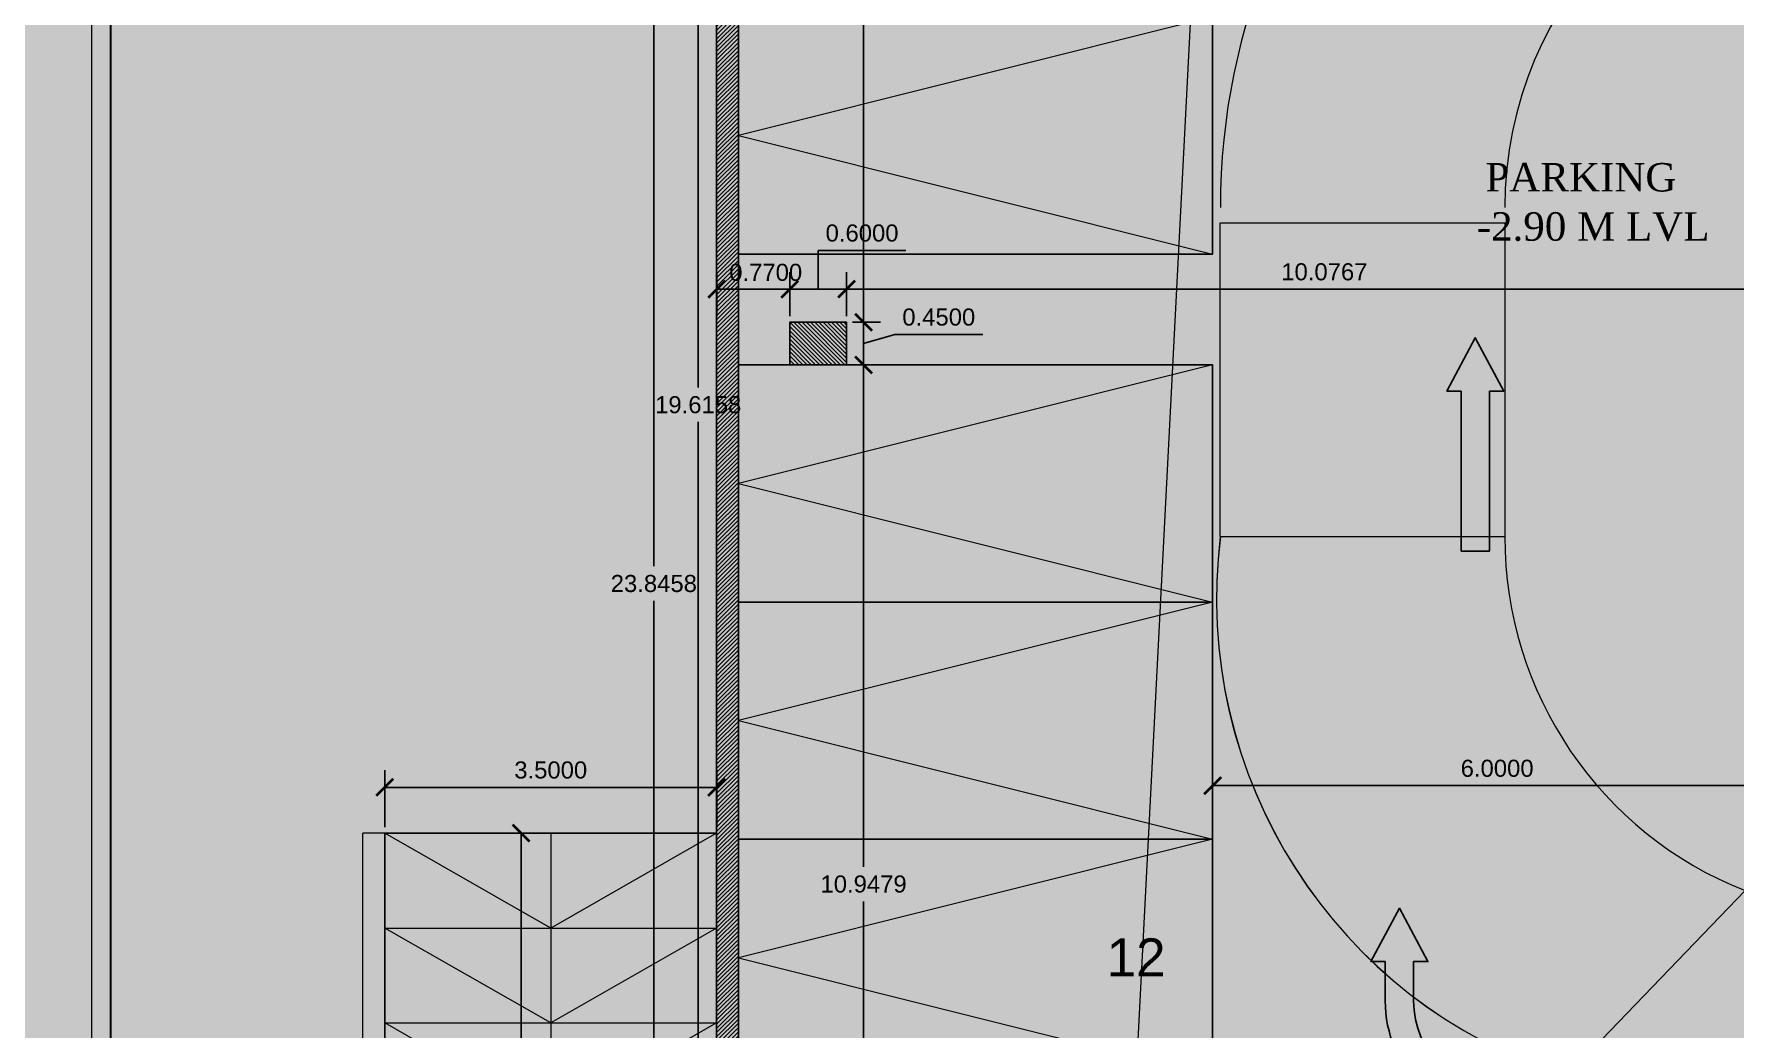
# Model space of a CAD drawing. Header units: metres. Extents: x -1560916 to -1560612, y 43591 to 43809.
# Drawn here: x -1560857.57 to -1560839.63, y 43699.04 to 43709.53 of the extents above; entities that cross this region are included whole.
import ezdxf

# ---------------------------------------------------------------- set-up
doc = ezdxf.new("R2010")
doc.units = ezdxf.units.M
doc.header["$LTSCALE"] = 750
doc.header["$MEASUREMENT"] = 0
doc.header["$PDMODE"] = 35
doc.header["$PDSIZE"] = 50
doc.linetypes.add('HIDDEN', pattern=[0.375, 0.25, -0.125])
doc.layers.get('0').update_dxf_attribs({"lineweight": 5})
doc.layers.get('Defpoints').update_dxf_attribs({"lineweight": 0})
for name, color, linetype, lineweight in [('AR_DIM WRK', 3, 'Continuous', 13), ('AR_DRIVE WAY', 173, 'Continuous', 9), ('AR_WIN', 12, 'Continuous', 13), ('CAR', 6, 'Continuous', 13), ('column', 242, 'Continuous', 25), ('DIM-1', 8, 'Continuous', 18), ('ED', 30, 'Continuous', 0), ('HAT', 8, 'Continuous', 5), ('ramp', 32, 'Continuous', 13), ('TWO WHEELER', 8, 'Continuous', 13), ('wall', 7, 'Continuous', 30)]:
    doc.layers.add(name, color=color, linetype=linetype, lineweight=lineweight)
doc.layers.add('DRIVEWAY', color=6, linetype='Continuous')
doc.layers.add('norms', color=4, linetype='Continuous')
doc.layers.add('PARKING_SLOT', color=30, linetype='Continuous', plot=False)
doc.styles.add('RS1', font='romans.shx', dxfattribs={"width": 0.75})
doc.styles.get("Standard").update_dxf_attribs({"font": 'arial.ttf'})
doc.styles.add('style4', font='BOOKOS.TTF', dxfattribs={"height": 300})
doc.dimstyles.new('DIM-100', dxfattribs={"dimtxt": 200, "dimasz": 100, "dimexe": 25, "dimexo": 25, "dimgap": 35, "dimtad": 1, "dimdec": 0, "dimrnd": 5, "dimzin": 0, "dimdsep": 46, "dimtxsty": 'RS1', "dimblk": 'ARCHTICK', "dimcen": 100, "dimdle": 25, "dimclrd": 8, "dimclre": 8, "dimclrt": 4, "dimadec": 0, "dimazin": 0, "dimtfac": 0.5, "dimtdec": 0, "dimtmove": 1, "dimatfit": 0, "dimfxl": 75, "dimfrac": 1, "dimtolj": 1, "dimtzin": 0, "dimarcsym": 2})
doc.dimstyles.get("Standard").update_dxf_attribs({"dimtxt": 0.18, "dimasz": 0.18, "dimexe": 0.18, "dimexo": 0.0625, "dimgap": 0.09, "dimtad": 1, "dimtih": 1, "dimtoh": 1, "dimdec": 4, "dimzin": 0, "dimdsep": 46, "dimtxsty": 'Standard', "dimblk": 'ARCHTICK', "dimcen": 0.09, "dimadec": 0, "dimazin": 0, "dimtfac": 1, "dimtdec": 4, "dimtofl": 0, "dimtmove": 0, "dimatfit": 3, "dimldrblk": 'ARCHTICK', "dimfxl": 1, "dimtolj": 1, "dimtzin": 0, "dimarcsym": 0})

# ---------------------------------------------------------------- blocks, each defined once
blk = doc.blocks.new('CAR')
at = {"layer": 'CAR'}
for p, q in [((142669, 42114), (137669, 43364)), ((142669, 42114), (137669, 43364)), ((137669, 40864), (142669, 42114)), ((137669, 40864), (142669, 42114))]:
    blk.add_line(p, q, dxfattribs=at)
blk.add_lwpolyline([(137669, 40864), (137669, 43364), (142669, 43364), (142669, 40864)], close=True, dxfattribs=at)
blk.add_lwpolyline([(137669, 40864), (137669, 43364), (142669, 43364), (142669, 40864)], close=True, dxfattribs=at)
blk = doc.blocks.new('A$C1B39315A')
at = {"layer": 'HAT'}
h = blk.add_hatch(dxfattribs=at)
h.set_pattern_fill('ANSI31', color=256, scale=250, style=0)
h.set_pattern_definition([(45, (1235526.34, -160224.39), (-22.0970869, 22.0970869), [])])
h.paths.add_polyline_path([(-450, 0), (0, 0), (0, 600), (-450, 600)])
at = {"layer": 'column'}
blk.add_lwpolyline([(-450, 0), (0, 0), (0, 600), (-450, 600)], close=True, dxfattribs=at)
blk = doc.blocks.new('*U57')
for p, q in [((-3000, 1500), (-3000, 2049)), ((-2600, 1500), (-2600, 2049)), ((-1300, 200), (0, 200)), ((0, 200), (0, -200)), ((0, -200), (-1300, -200))]:
    blk.add_line(p, q)
blk.add_lwpolyline([(-2600, 2049), (-2400, 2049), (-2800, 2800), (-3200, 2049), (-3000, 2049)])
for radius in [1700, 1300]:
    blk.add_arc((-1300, 1500), radius, 180, 270)
blk = doc.blocks.new('*U29')
for p, q in [((-200, 0), (-200, 2249)), ((200, 2249), (200, 0)), ((200, 0), (-200, 0))]:
    blk.add_line(p, q)
blk.add_lwpolyline([(200, 2249), (400, 2249), (0, 3000), (-400, 2249), (-200, 2249)])
blk = doc.blocks.new('_ArchTick')
at = {"color": 0, "linetype": 'ByBlock', "const_width": 0.15}
blk.add_lwpolyline([(-0.5, -0.5), (0.5, 0.5)], dxfattribs=at)
blk = doc.blocks.new('*D94')
at = {"layer": 'Defpoints', "color": 0, "transparency": 16777216}
for p in [(-1560850.137, 43715.428), (-1560850.562, 43695.813), (-1560850.367, 43695.813)]:
    blk.add_point(p, dxfattribs=at)
at = {"layer": 'ED', "color": 0, "lineweight": -2, "transparency": 16777216}
for p, q in [((-1560850.2, 43715.428), (-1560850.742, 43715.428)), ((-1560850.562, 43715.428), (-1560850.562, 43705.802)), ((-1560850.562, 43695.813), (-1560850.562, 43705.439)), ((-1560850.43, 43695.813), (-1560850.742, 43695.813))]:
    blk.add_line(p, q, dxfattribs=at)
at = {"layer": 'ED', "color": 0, "lineweight": -2, "transparency": 16777216, "xscale": 0.18, "yscale": 0.18, "zscale": 0.18}
for p, rotation in [((-1560850.562, 43715.428), 90), ((-1560850.562, 43695.813), 270)]:
    blk.add_blockref('_ArchTick', p, dxfattribs=dict(at, rotation=rotation))
at = {"layer": 'ED', "color": 0, "transparency": 16777216, "insert": (-1560850.562, 43705.62), "char_height": 0.18, "attachment_point": 5}
blk.add_mtext('\\A1;19.6158', dxfattribs=at)
blk = doc.blocks.new('*D96')
at = {"layer": 'Defpoints', "color": 0, "transparency": 16777216}
for p in [(-1560851.03, 43715.658), (-1560850.367, 43715.658), (-1560846.367, 43691.813)]:
    blk.add_point(p, dxfattribs=at)
at = {"layer": 'ED', "color": 0, "lineweight": -2, "transparency": 16777216}
for p, q in [((-1560850.43, 43715.658), (-1560851.21, 43715.658)), ((-1560851.03, 43715.658), (-1560851.03, 43703.917)), ((-1560851.03, 43691.813), (-1560851.03, 43703.554)), ((-1560846.43, 43691.813), (-1560851.21, 43691.813))]:
    blk.add_line(p, q, dxfattribs=at)
at = {"layer": 'ED', "color": 0, "lineweight": -2, "transparency": 16777216, "xscale": 0.18, "yscale": 0.18, "zscale": 0.18}
for p, rotation in [((-1560851.03, 43715.658), 90), ((-1560851.03, 43691.813), 270)]:
    blk.add_blockref('_ArchTick', p, dxfattribs=dict(at, rotation=rotation))
at = {"layer": 'ED', "color": 0, "transparency": 16777216, "insert": (-1560851.03, 43703.735), "char_height": 0.18, "attachment_point": 5}
blk.add_mtext('\\A1;23.8458', dxfattribs=at)
blk = doc.blocks.new('*D135')
at = {"layer": 'Defpoints', "color": 0, "transparency": 16777216}
for p in [(-1560848.997, 43706.04), (-1560848.818, 43706.04), (-1560848.997, 43695.093)]:
    blk.add_point(p, dxfattribs=at)
at = {"layer": 'ED', "color": 0, "lineweight": -2, "transparency": 16777216}
for p, q in [((-1560848.935, 43706.04), (-1560848.638, 43706.04)), ((-1560848.818, 43706.04), (-1560848.818, 43700.748)), ((-1560848.818, 43695.093), (-1560848.818, 43700.385)), ((-1560848.935, 43695.093), (-1560848.638, 43695.093))]:
    blk.add_line(p, q, dxfattribs=at)
at = {"layer": 'ED', "color": 0, "lineweight": -2, "transparency": 16777216, "xscale": 0.18, "yscale": 0.18, "zscale": 0.18}
for p, rotation in [((-1560848.818, 43706.04), 90), ((-1560848.818, 43695.093), 270)]:
    blk.add_blockref('_ArchTick', p, dxfattribs=dict(at, rotation=rotation))
at = {"layer": 'ED', "color": 0, "transparency": 16777216, "insert": (-1560848.818, 43700.567), "char_height": 0.18, "attachment_point": 5}
blk.add_mtext('\\A1;10.9479', dxfattribs=at)
blk = doc.blocks.new('*D136')
at = {"layer": 'Defpoints', "color": 0, "transparency": 16777216}
for p in [(-1560848.997, 43706.49), (-1560848.818, 43706.49), (-1560848.997, 43706.04)]:
    blk.add_point(p, dxfattribs=at)
at = {"layer": 'ED', "color": 0, "lineweight": -2, "transparency": 16777216}
for p, q in [((-1560848.935, 43706.49), (-1560848.638, 43706.49)), ((-1560848.818, 43706.04), (-1560848.818, 43706.49)), ((-1560848.818, 43706.265), (-1560848.489, 43706.362)), ((-1560848.489, 43706.362), (-1560847.562, 43706.362)), ((-1560848.935, 43706.04), (-1560848.638, 43706.04))]:
    blk.add_line(p, q, dxfattribs=at)
at = {"layer": 'ED', "color": 0, "lineweight": -2, "transparency": 16777216, "xscale": 0.18, "yscale": 0.18, "zscale": 0.18}
for p, rotation in [((-1560848.818, 43706.49), 90), ((-1560848.818, 43706.04), 270)]:
    blk.add_blockref('_ArchTick', p, dxfattribs=dict(at, rotation=rotation))
at = {"layer": 'ED', "color": 0, "transparency": 16777216, "insert": (-1560848.025, 43706.544), "char_height": 0.18, "attachment_point": 5}
blk.add_mtext('\\A1;0.4500', dxfattribs=at)
blk = doc.blocks.new('*D137')
at = {"layer": 'Defpoints', "color": 0, "transparency": 16777216}
for p in [(-1560848.997, 43714.708), (-1560848.818, 43714.708), (-1560848.997, 43706.49)]:
    blk.add_point(p, dxfattribs=at)
at = {"layer": 'ED', "color": 0, "lineweight": -2, "transparency": 16777216}
for p, q in [((-1560848.935, 43714.708), (-1560848.638, 43714.708)), ((-1560848.818, 43714.708), (-1560848.818, 43710.781)), ((-1560848.818, 43706.49), (-1560848.818, 43710.418)), ((-1560848.935, 43706.49), (-1560848.638, 43706.49))]:
    blk.add_line(p, q, dxfattribs=at)
at = {"layer": 'ED', "color": 0, "lineweight": -2, "transparency": 16777216, "xscale": 0.18, "yscale": 0.18, "zscale": 0.18}
for p, rotation in [((-1560848.818, 43714.708), 90), ((-1560848.818, 43706.49), 270)]:
    blk.add_blockref('_ArchTick', p, dxfattribs=dict(at, rotation=rotation))
at = {"layer": 'ED', "color": 0, "transparency": 16777216, "insert": (-1560848.818, 43710.599), "char_height": 0.18, "attachment_point": 5}
blk.add_mtext('\\A1;8.2179', dxfattribs=at)
blk = doc.blocks.new('*D139')
at = {"layer": 'Defpoints', "color": 0, "transparency": 16777216}
for p in [(-1560850.367, 43706.839), (-1560850.367, 43706.49), (-1560849.597, 43706.49)]:
    blk.add_point(p, dxfattribs=at)
at = {"layer": 'ED', "color": 0, "lineweight": -2, "transparency": 16777216}
for p, q in [((-1560850.367, 43706.553), (-1560850.367, 43707.019)), ((-1560849.597, 43706.553), (-1560849.597, 43707.019)), ((-1560849.597, 43706.839), (-1560850.367, 43706.839))]:
    blk.add_line(p, q, dxfattribs=at)
at = {"layer": 'ED', "color": 0, "lineweight": -2, "transparency": 16777216, "xscale": 0.18, "yscale": 0.18, "zscale": 0.18, "rotation": 180}
blk.add_blockref('_ArchTick', (-1560850.367, 43706.839), dxfattribs=at)
at = {"layer": 'ED', "color": 0, "lineweight": -2, "transparency": 16777216, "xscale": 0.18, "yscale": 0.18, "zscale": 0.18}
blk.add_blockref('_ArchTick', (-1560849.597, 43706.839), dxfattribs=at)
at = {"layer": 'ED', "color": 0, "transparency": 16777216, "insert": (-1560849.85, 43707.015), "char_height": 0.18, "attachment_point": 5}
blk.add_mtext('\\A1;0.7700', dxfattribs=at)
blk = doc.blocks.new('*D140')
at = {"layer": 'Defpoints', "color": 0, "transparency": 16777216}
for p in [(-1560848.997, 43706.839), (-1560849.597, 43706.49), (-1560848.997, 43706.49)]:
    blk.add_point(p, dxfattribs=at)
at = {"layer": 'ED', "color": 0, "lineweight": -2, "transparency": 16777216}
for p, q in [((-1560849.297, 43706.839), (-1560849.297, 43707.248)), ((-1560849.297, 43707.248), (-1560848.371, 43707.248)), ((-1560849.597, 43706.553), (-1560849.597, 43707.019)), ((-1560848.997, 43706.553), (-1560848.997, 43707.019)), ((-1560849.597, 43706.839), (-1560848.997, 43706.839))]:
    blk.add_line(p, q, dxfattribs=at)
at = {"layer": 'ED', "color": 0, "lineweight": -2, "transparency": 16777216, "xscale": 0.18, "yscale": 0.18, "zscale": 0.18, "rotation": 180}
blk.add_blockref('_ArchTick', (-1560849.597, 43706.839), dxfattribs=at)
at = {"layer": 'ED', "color": 0, "lineweight": -2, "transparency": 16777216, "xscale": 0.18, "yscale": 0.18, "zscale": 0.18}
blk.add_blockref('_ArchTick', (-1560848.997, 43706.839), dxfattribs=at)
at = {"layer": 'ED', "color": 0, "transparency": 16777216, "insert": (-1560848.834, 43707.43), "char_height": 0.18, "attachment_point": 5}
blk.add_mtext('\\A1;0.6000', dxfattribs=at)
blk = doc.blocks.new('*D141')
at = {"layer": 'Defpoints', "color": 0, "transparency": 16777216}
for p in [(-1560838.921, 43706.839), (-1560848.997, 43706.49), (-1560838.921, 43706.49)]:
    blk.add_point(p, dxfattribs=at)
at = {"layer": 'ED', "color": 0, "lineweight": -2, "transparency": 16777216}
for p, q in [((-1560848.997, 43706.553), (-1560848.997, 43707.019)), ((-1560838.921, 43706.553), (-1560838.921, 43707.019)), ((-1560848.997, 43706.839), (-1560838.921, 43706.839))]:
    blk.add_line(p, q, dxfattribs=at)
at = {"layer": 'ED', "color": 0, "lineweight": -2, "transparency": 16777216, "xscale": 0.18, "yscale": 0.18, "zscale": 0.18, "rotation": 180}
blk.add_blockref('_ArchTick', (-1560848.997, 43706.839), dxfattribs=at)
at = {"layer": 'ED', "color": 0, "lineweight": -2, "transparency": 16777216, "xscale": 0.18, "yscale": 0.18, "zscale": 0.18}
blk.add_blockref('_ArchTick', (-1560838.921, 43706.839), dxfattribs=at)
at = {"layer": 'ED', "color": 0, "transparency": 16777216, "insert": (-1560843.959, 43707.021), "char_height": 0.18, "attachment_point": 5}
blk.add_mtext('\\A1;10.0767', dxfattribs=at)
blk = doc.blocks.new('*D146')
at = {"layer": 'Defpoints', "color": 0, "transparency": 16777216}
for p in [(-1560845.137, 43701.605), (-1560839.137, 43701.605), (-1560839.137, 43701.605)]:
    blk.add_point(p, dxfattribs=at)
at = {"layer": 'ED', "color": 0, "lineweight": -2, "transparency": 16777216}
for p, q in [((-1560845.137, 43701.667), (-1560845.137, 43701.785)), ((-1560839.137, 43701.667), (-1560839.137, 43701.785)), ((-1560845.137, 43701.605), (-1560839.137, 43701.605))]:
    blk.add_line(p, q, dxfattribs=at)
at = {"layer": 'ED', "color": 0, "lineweight": -2, "transparency": 16777216, "xscale": 0.18, "yscale": 0.18, "zscale": 0.18, "rotation": 180}
blk.add_blockref('_ArchTick', (-1560845.137, 43701.605), dxfattribs=at)
at = {"layer": 'ED', "color": 0, "lineweight": -2, "transparency": 16777216, "xscale": 0.18, "yscale": 0.18, "zscale": 0.18}
blk.add_blockref('_ArchTick', (-1560839.137, 43701.605), dxfattribs=at)
at = {"layer": 'ED', "color": 0, "transparency": 16777216, "insert": (-1560842.137, 43701.787), "char_height": 0.18, "attachment_point": 5}
blk.add_mtext('\\A1;6.0000', dxfattribs=at)
blk = doc.blocks.new('*D303')
at = {"layer": 'Defpoints', "color": 0, "transparency": 16777216}
for p in [(-1560852.43, 43701.104), (-1560852.117, 43701.104), (-1560852.117, 43695.813)]:
    blk.add_point(p, dxfattribs=at)
at = {"layer": 'ED', "color": 0, "lineweight": -2, "transparency": 16777216}
for p, q in [((-1560852.18, 43701.104), (-1560852.61, 43701.104)), ((-1560852.43, 43701.104), (-1560852.43, 43698.64)), ((-1560852.43, 43695.813), (-1560852.43, 43698.276)), ((-1560852.18, 43695.813), (-1560852.61, 43695.813))]:
    blk.add_line(p, q, dxfattribs=at)
at = {"layer": 'ED', "color": 0, "lineweight": -2, "transparency": 16777216, "xscale": 0.18, "yscale": 0.18, "zscale": 0.18}
for p, rotation in [((-1560852.43, 43701.104), 90), ((-1560852.43, 43695.813), 270)]:
    blk.add_blockref('_ArchTick', p, dxfattribs=dict(at, rotation=rotation))
at = {"layer": 'ED', "color": 0, "transparency": 16777216, "insert": (-1560852.43, 43698.458), "char_height": 0.18, "attachment_point": 5}
blk.add_mtext('\\A1;5.2913', dxfattribs=at)
blk = doc.blocks.new('*D320')
at = {"layer": 'Defpoints', "color": 0, "transparency": 16777216}
for p in [(-1560850.367, 43701.587), (-1560853.867, 43701.104), (-1560850.367, 43701.104)]:
    blk.add_point(p, dxfattribs=at)
at = {"layer": 'ED', "color": 0, "lineweight": -2, "transparency": 16777216}
for p, q in [((-1560853.867, 43701.166), (-1560853.867, 43701.767)), ((-1560850.367, 43701.166), (-1560850.367, 43701.767)), ((-1560853.867, 43701.587), (-1560850.367, 43701.587))]:
    blk.add_line(p, q, dxfattribs=at)
at = {"layer": 'ED', "color": 0, "lineweight": -2, "transparency": 16777216, "xscale": 0.18, "yscale": 0.18, "zscale": 0.18, "rotation": 180}
blk.add_blockref('_ArchTick', (-1560853.867, 43701.587), dxfattribs=at)
at = {"layer": 'ED', "color": 0, "lineweight": -2, "transparency": 16777216, "xscale": 0.18, "yscale": 0.18, "zscale": 0.18}
blk.add_blockref('_ArchTick', (-1560850.367, 43701.587), dxfattribs=at)
at = {"layer": 'ED', "color": 0, "transparency": 16777216, "insert": (-1560852.117, 43701.769), "char_height": 0.18, "attachment_point": 5}
blk.add_mtext('\\A1;3.5000', dxfattribs=at)

msp = doc.modelspace()

# ---------------------------------------------------------------- hatches: boundary and pattern name
at = {"layer": 'HAT'}
h = msp.add_hatch(dxfattribs=at)
h.set_pattern_fill('ANSI31', color=256, scale=0.25, style=0)
h.set_pattern_definition([(45, (-1559521.5484, 43554.56399), (-0.0220970869, 0.0220970869), [])])
edge = h.paths.add_edge_path()
edge.add_line((-1560831.66122, 43691.81258), (-1560831.6908, 43691.81258))
edge.add_line((-1560831.6908, 43691.81258), (-1560831.6908, 43692.04258))
edge.add_line((-1560831.6908, 43692.04258), (-1560831.66122, 43692.04258))
edge.add_arc((-1560831.66122, 43695.81258), 3.77, 270, 360)
edge.add_line((-1560827.89122, 43695.81258), (-1560827.89122, 43715.42838))
edge.add_line((-1560827.89122, 43715.42838), (-1560850.13746, 43715.42838))
edge.add_line((-1560850.13746, 43715.42838), (-1560850.13746, 43695.81258))
edge.add_arc((-1560846.36746, 43695.81258), 3.77, 180, 270)
edge.add_line((-1560846.36746, 43692.04258), (-1560844.97746, 43692.04258))
edge.add_line((-1560844.97746, 43692.04258), (-1560844.97746, 43691.81258))
edge.add_line((-1560844.97746, 43691.81258), (-1560846.36746, 43691.81258))
edge.add_arc((-1560846.36746, 43695.81258), 4, 180, 270, ccw=False)
edge.add_line((-1560850.36746, 43695.81258), (-1560850.36746, 43715.65838))
edge.add_line((-1560850.36746, 43715.65838), (-1560827.66122, 43715.65838))
edge.add_line((-1560827.66122, 43715.65838), (-1560827.66122, 43695.81258))
edge.add_arc((-1560831.66122, 43695.81258), 4, -90, 0, ccw=False)

# ---------------------------------------------------------------- linework, layer by layer
for p, q in [((-1560845.05616, 43704.22998), (-1560845.05616, 43707.54002)), ((-1560845.05582, 43707.54002), (-1560842.05582, 43707.54002)), ((-1560842.05207, 43704.22998), (-1560842.05207, 43707.54002)), ((-1560845.05616, 43704.22998), (-1560842.05207, 43704.22998)), ((-1560839.5224, 43700.49857), (-1560841.43837, 43698.51114))]:
    msp.add_line(p, q)
for centre, radius, start, end in [((-1560838.05582, 43707.69836), 7, 90, 180), ((-1560838.05582, 43707.69836), 4, 90, 180), ((-1560839.81378, 43703.57799), 5.28298, 172.927538, 252.249591), ((-1560839.81315, 43703.57952), 5.28297, 172.927506, 252.249274), ((-1560838.05592, 43704.22005), 4, 179.857735, 248.492742)]:
    msp.add_arc(centre, radius, start, end)
at = {"layer": 'AR_DRIVE WAY'}
msp.add_line((-1560845.93746, 43698.62258), (-1560845.13746, 43714.20838), dxfattribs=at)
at = {"layer": 'AR_WIN', "linetype": 'HIDDEN'}
for p, q in [((-1560854.09746, 43695.81258), (-1560854.09746, 43701.10383)), ((-1560853.86746, 43701.10383), (-1560854.09746, 43701.10383)), ((-1560853.86746, 43695.81258), (-1560853.86746, 43701.10383))]:
    msp.add_line(p, q, dxfattribs=at)
at = {"layer": 'column'}
for p, q in [((-1560850.36746, 43695.81258), (-1560850.36746, 43715.65838)), ((-1560850.13746, 43695.81258), (-1560850.13746, 43715.42838))]:
    msp.add_line(p, q, dxfattribs=at)
at = {"layer": 'DIM-1', "color": 6, "linetype": 'Continuous'}
msp.add_lwpolyline([(-1560856.95623, 43638.46354), (-1560856.95623, 43722.56354), (-1560741.05623, 43722.56354), (-1560741.05623, 43638.46354), (-1560856.95623, 43638.46354)], close=True, dxfattribs=at)
at = {"layer": 'norms'}
msp.add_lwpolyline([(-1560853.86746, 43701.10383), (-1560850.36746, 43701.10383), (-1560850.36746, 43695.31703, 0.35543606), (-1560846.58903, 43691.81258), (-1560838.6908, 43691.81258), (-1560838.6908, 43688.31258), (-1560846.36746, 43688.31258, -0.41222951), (-1560853.86729, 43695.76174), (-1560853.86746, 43701.10383)], format="xyb", close=True, dxfattribs=at)
at = {"layer": 'PARKING_SLOT', "linetype": 'Continuous'}
for points in [[(-1560850.13746, 43707.20838), (-1560845.13746, 43707.20838), (-1560845.13746, 43709.70838), (-1560850.13746, 43709.70838)], [(-1560850.13746, 43703.54048), (-1560845.13746, 43703.54048), (-1560845.13746, 43706.04048), (-1560850.13746, 43706.04048)], [(-1560850.13746, 43701.04048), (-1560845.13746, 43701.04048), (-1560845.13746, 43703.54048), (-1560850.13746, 43703.54048)], [(-1560850.13746, 43698.54048), (-1560845.13746, 43698.54048), (-1560845.13746, 43701.04048), (-1560850.13746, 43701.04048)]]:
    msp.add_lwpolyline(points, close=True, dxfattribs=at)
at = {"layer": 'ramp', "linetype": 'HIDDEN'}
for p, q in [((-1560853.86746, 43701.10383), (-1560850.36746, 43701.10383)), ((-1560853.86746, 43700.10383), (-1560850.36746, 43700.10383)), ((-1560853.86746, 43699.10383), (-1560850.36746, 43699.10383))]:
    msp.add_line(p, q, dxfattribs=at)
for points in [[(-1560850.36746, 43701.10383), (-1560852.11746, 43700.10383), (-1560853.86746, 43701.10383)], [(-1560850.36746, 43700.10383), (-1560852.11746, 43699.10383), (-1560853.86746, 43700.10383)], [(-1560850.36746, 43699.10383), (-1560852.11746, 43698.10383), (-1560853.86746, 43699.10383)]]:
    msp.add_lwpolyline(points, dxfattribs=at)
at = {"layer": 'ramp'}
msp.add_lwpolyline([(-1560852.11746, 43701.10383), (-1560852.11746, 43695.81258, 0.41421366), (-1560846.36746, 43690.06258), (-1560838.6908, 43690.06258)], format="xyb", dxfattribs=at)
at = {"layer": 'wall'}
msp.add_lwpolyline([(-1560856.75623, 43638.66354), (-1560856.75623, 43722.36354), (-1560741.25623, 43722.36354), (-1560741.25623, 43638.66354)], close=True, dxfattribs=at)

# ---------------------------------------------------------------- block references
at = {"layer": 'column', "xscale": 0.001, "yscale": 0.001, "zscale": 0.001, "rotation": 90}
msp.add_blockref('A$C1B39315A', (-1560848.99746, 43706.49048), dxfattribs=at)
at = {"layer": 'DRIVEWAY', "xscale": 0.00075, "yscale": 0.00075, "zscale": 0.00075}
for name, p in [('*U29', (-1560842.36746, 43704.07713)), ('*U57', (-1560841.06746, 43698.21258))]:
    msp.add_blockref(name, p, dxfattribs=at)
at = {"layer": 'TWO WHEELER', "xscale": 0.001, "yscale": 0.001, "zscale": 0.001, "rotation": 179.9999999999995}
for p in [(-1560707.46846, 43750.57238), (-1560707.46846, 43746.90448), (-1560707.46846, 43744.40448), (-1560707.46846, 43741.90448)]:
    msp.add_blockref('CAR', p, dxfattribs=at)

# ---------------------------------------------------------------- texts
at = {"style": 'style4'}
for s, p in [('PARKING', (-1560842.26063, 43707.86874)), ('-2.90 M LVL', (-1560842.35153, 43707.34991))]:
    msp.add_text(s, height=0.3, dxfattribs=at).set_placement(p)
at = {"color": 4}
msp.add_text('12', height=0.4, dxfattribs=at).set_placement((-1560846.25465, 43699.59486))

# ---------------------------------------------------------------- dimensions: what is measured, and where the dimension line sits
at = {"layer": 'ED'}
for base, p1, p2, picture, middle in [((-1560851.03011, 43715.65838), (-1560846.36746, 43691.81258), (-1560850.36746, 43715.65838), '*D96', (-1560851.03011, 43703.73548)), ((-1560850.56183, 43695.81258), (-1560850.13746, 43715.42838), (-1560850.36746, 43695.81258), '*D94', (-1560850.56183, 43705.62048)), ((-1560848.81795, 43714.70838), (-1560848.99746, 43706.49048), (-1560848.99746, 43714.70838), '*D137', (-1560848.81795, 43710.59943)), ((-1560848.81795, 43706.04048), (-1560848.99746, 43695.09258), (-1560848.99746, 43706.04048), '*D135', (-1560848.81795, 43700.56653)), ((-1560852.429932, 43701.103833), (-1560852.117463, 43695.812578), (-1560852.117463, 43701.103833), '*D303', (-1560852.429932, 43698.458206))]:
    dim = msp.add_linear_dim(base=base, p1=p1, p2=p2, angle=90, dimstyle='Standard', override={"dimtmove": 1, "dimfxl": 5}, dxfattribs=at)
    dim.commit()
    dim.dimension.update_dxf_attribs({"geometry": picture, "text_midpoint": middle})
for base, p1, p2, picture, middle in [((-1560848.99746, 43706.839), (-1560849.59746, 43706.49048), (-1560848.99746, 43706.49048), '*D140', (-1560849.20746, 43707.42971)), ((-1560838.9208, 43706.839), (-1560848.99746, 43706.49048), (-1560838.9208, 43706.49048), '*D141', (-1560843.95913, 43707.02091)), ((-1560850.36746, 43701.58663), (-1560853.86746, 43701.10383), (-1560850.36746, 43701.10383), '*D320', (-1560852.11746, 43701.76859)), ((-1560839.13746, 43701.60465), (-1560845.13746, 43701.60465), (-1560839.13746, 43701.60465), '*D146', (-1560842.13746, 43701.78656))]:
    dim = msp.add_linear_dim(base=base, p1=p1, p2=p2, dimstyle='Standard', override={"dimtmove": 1, "dimfxl": 5}, dxfattribs=at)
    dim.commit()
    dim.dimension.update_dxf_attribs({"geometry": picture, "text_midpoint": middle})
dim = msp.add_linear_dim(base=(-1560850.36746, 43706.839), p1=(-1560849.59746, 43706.49048), p2=(-1560850.36746, 43706.49048), dimstyle='Standard', override={"dimtmove": 1, "dimfxl": 5}, dxfattribs=at)
dim.commit()
dim.dimension.update_dxf_attribs({"geometry": '*D139', "text_midpoint": (-1560849.8497, 43706.83329), "dimtype": 160})
dim = msp.add_linear_dim(base=(-1560848.81795, 43706.49048), p1=(-1560848.99746, 43706.04048), p2=(-1560848.99746, 43706.49048), angle=90, dimstyle='Standard', override={"dimtmove": 1, "dimfxl": 5}, dxfattribs=at)
dim.commit()
dim.dimension.update_dxf_attribs({"geometry": '*D136', "text_midpoint": (-1560848.39852, 43706.3624), "dimtype": 160})

# ---------------------------------------------------------------- leaders
at = {"layer": 'AR_DIM WRK', "annotation_type": 0, "has_hookline": 1, "hookline_direction": 1}
for points, text_width in [([(-1560813.55273, 43692.45799), (-1560813.12632, 43692.96428), (-1560847.77105, 43692.96428)], 1.04286), ([(-1560793.05622, 43703.6353), (-1560827.09717, 43703.6353)], 1.61429), ([(-1560815.52481, 43698.55192), (-1560849.97677, 43698.55192)], 1.61429)]:
    msp.add_leader(points, dimstyle='DIM-100', override={"dimgap": 35, "dimtad": 0}, dxfattribs=dict(at, text_width=text_width))

doc.saveas('drawing.dxf')
